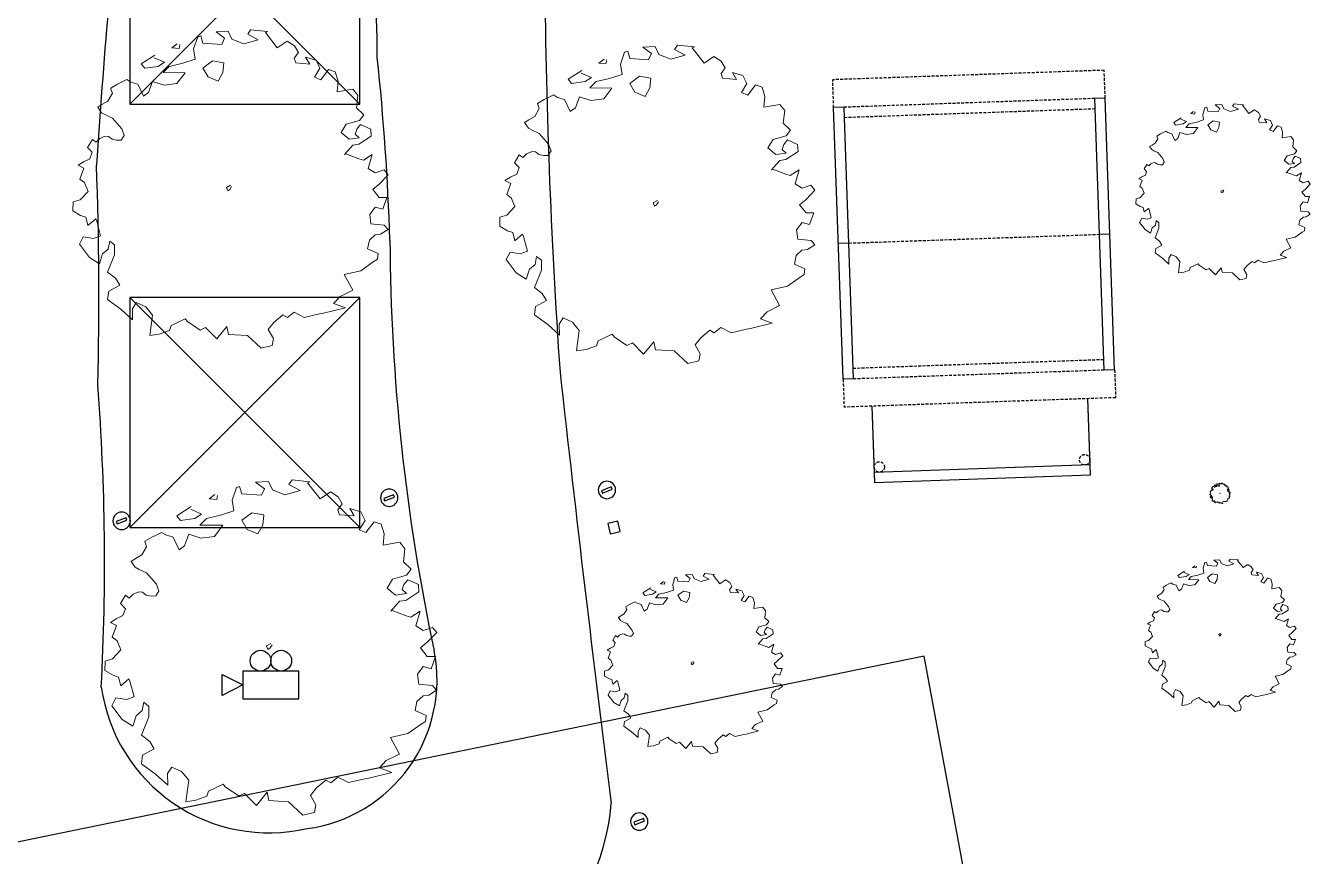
# Model space of a CAD drawing. Extents: x 2080 to 102399, y 2071 to 93424.
# Drawn here: x 86183 to 87289, y 78416 to 79131 of the extents above; entities that cross this region are included whole.
import ezdxf

# ---------------------------------------------------------------- set-up
doc = ezdxf.new("R2010")
doc.units = 0
doc.header["$LTSCALE"] = 20
doc.header["$MEASUREMENT"] = 0
doc.linetypes.add('HIDDEN2', pattern=[0.1875, 0.125, -0.0625])
for name, color, linetype, lineweight in [('camera', 11, 'Continuous', 13), ('Mango tree', 96, 'Continuous', 5), ('sappotta', 114, 'Continuous', 5), ('STONE', 2, 'Continuous', 30)]:
    doc.layers.add(name, color=color, linetype=linetype, lineweight=lineweight)
for name, color, linetype in [('COLUMN', 31, 'Continuous'), ('ELEC', 11, 'Continuous'), ('road', 2, 'Continuous'), ('Roof lilne', 31, 'Continuous'), ('wall', 13, 'Continuous')]:
    doc.layers.add(name, color=color, linetype=linetype)

# ---------------------------------------------------------------- blocks, each defined once
blk = doc.blocks.new('A$C5D113755')
at = {"color": 9}
for p, q in [((-186, 66), (-186, 9)), ((0, 9), (0, 66)), ((0, 9), (-186, 9))]:
    blk.add_line(p, q, dxfattribs=at)
at = {"layer": 'COLUMN', "linetype": 'HIDDEN2'}
for centre in [(-181.5, 13.5), (-4.5, 13.5)]:
    blk.add_circle(centre, 4.5, dxfattribs=at)
at = {"layer": 'Roof lilne', "linetype": 'HIDDEN2'}
for p, q in [((24, 348), (-210, 348)), ((-210, 324), (-210, 348)), ((24, 324), (24, 348)), ((-201, 207), (15, 207)), ((-210, 90), (-210, 66)), ((24, 90), (24, 66)), ((24, 66), (-210, 66))]:
    blk.add_line(p, q, dxfattribs=at)
at = {"layer": 'Roof lilne'}
for p, q in [((-186, 66), (-186, 0)), ((0, 0), (0, 66)), ((0, 0), (-186, 0))]:
    blk.add_line(p, q, dxfattribs=at)
at = {"layer": 'wall', "color": 2}
for p, q in [((-210, 90), (-210, 324)), ((-201, 324), (-210, 324)), ((-201, 315), (-201, 324)), ((15, 90), (15, 324)), ((24, 324), (15, 324)), ((24, 90), (24, 324)), ((-201, 90), (-201, 315)), ((-201, 207), (-210, 207)), ((15, 207), (24, 207)), ((-201, 90), (-210, 90)), ((24, 90), (15, 90))]:
    blk.add_line(p, q, dxfattribs=at)
at = {"layer": 'wall', "color": 2, "linetype": 'HIDDEN2'}
for p, q in [((15, 324), (-201, 324)), ((15, 315), (-201, 315)), ((15, 99), (-201, 99)), ((15, 90), (-201, 90))]:
    blk.add_line(p, q, dxfattribs=at)
blk = doc.blocks.new('NEEM')
at = {"layer": 'sappotta', "linetype": 'Continuous'}
for p, q in [((0.0031, 1.1323), (-0.083, 1.1274)), ((-0.083, 1.1274), (-0.0227, 1.0834)), ((0.0298, 1.0769), (0.0031, 1.1323)), ((0.1622, 1.1437), (0.1418, 1.1119)), ((0.2828, 1.1298), (0.1622, 1.1437)), ((0.2671, 1.1233), (0.2828, 1.1298)), ((-0.3588, 1.0435), (-0.3956, 1.0158)), ((-0.2131, 1.0923), (-0.2421, 1.0068)), ((-0.1911, 1.0989), (-0.2131, 1.0923)), ((-0.177, 1.0484), (-0.1911, 1.0989)), ((-0.0431, 1.0394), (-0.177, 1.0484)), ((-0.0227, 1.0834), (-0.0431, 1.0394)), ((0.1144, 1.0427), (0.0298, 1.0769)), ((0.2162, 1.072), (0.1144, 1.0427)), ((0.1418, 1.1119), (0.2162, 1.072)), ((0.3509, 1.0158), (0.2671, 1.1233)), ((0.4207, 1.063), (0.3509, 1.0158)), ((0.4731, 1.0296), (0.4207, 1.063)), ((-0.517, 0.9628), (-0.6142, 0.9009)), ((-0.3956, 1.0158), (-0.3455, 1.0109)), ((-0.3455, 1.0109), (-0.34, 1.0386)), ((-0.2421, 1.0068), (-0.2303, 0.9351)), ((0.4716, 0.9417), (0.5006, 0.9816)), ((0.5006, 0.9816), (0.4731, 1.0296)), ((-0.6142, 0.9009), (-0.5891, 0.87)), ((-0.5891, 0.87), (-0.4935, 0.8838)), ((-0.5209, 0.9449), (-0.5209, 0.9449)), ((-0.4489, 0.9131), (-0.5209, 0.9449)), ((-0.4935, 0.8838), (-0.4489, 0.9131)), ((-0.4152, 0.8838), (-0.459, 0.839)), ((-0.3196, 0.9058), (-0.4152, 0.8838)), ((-0.2303, 0.9351), (-0.3196, 0.9058)), ((-0.1081, 0.9221), (-0.177, 0.8716)), ((-0.177, 0.8716), (-0.1394, 0.8089)), ((-0.0274, 0.9083), (-0.1081, 0.9221)), ((-0.0345, 0.839), (-0.0274, 0.9083)), ((0.4825, 0.9083), (0.4716, 0.9417)), ((0.5813, 0.9001), (0.4825, 0.9083)), ((0.5515, 0.9498), (0.5813, 0.9001)), ((0.6267, 0.9278), (0.5515, 0.9498)), ((0.6157, 0.8064), (0.6541, 0.87)), ((0.6541, 0.87), (0.6267, 0.9278)), ((-0.7168, 0.7893), (-0.7489, 0.7739)), ((-0.6886, 0.7722), (-0.7168, 0.7893)), ((-0.459, 0.839), (-0.3032, 0.8374)), ((-0.3032, 0.8374), (-0.3611, 0.7616)), ((-0.1394, 0.8089), (-0.0674, 0.7796)), ((-0.0674, 0.7796), (-0.0345, 0.839)), ((0.6604, 0.7877), (0.6157, 0.8064)), ((0.7152, 0.8602), (0.6604, 0.7877)), ((0.7622, 0.8439), (0.7152, 0.8602)), ((0.7826, 0.7787), (0.7622, 0.8439)), ((-0.7826, 0.7567), (-0.8304, 0.7291)), ((-0.8304, 0.7291), (-0.8264, 0.7144)), ((-0.8264, 0.7144), (-0.8178, 0.6924)), ((-0.7489, 0.7739), (-0.7826, 0.7567)), ((-0.6384, 0.7576), (-0.6886, 0.7722)), ((-0.5985, 0.672), (-0.6384, 0.7576)), ((-0.5617, 0.6989), (-0.5985, 0.672)), ((-0.5335, 0.7763), (-0.5617, 0.6989)), ((-0.452, 0.7502), (-0.5335, 0.7763)), ((-0.3611, 0.7616), (-0.452, 0.7502)), ((0.7755, 0.7038), (0.7826, 0.7787)), ((0.8883, 0.7225), (0.7755, 0.7038)), ((0.9236, 0.6785), (0.8883, 0.7225)), ((-0.8922, 0.6126), (-0.9228, 0.5938)), ((-0.8499, 0.6378), (-0.8922, 0.6126)), ((-0.8178, 0.6924), (-0.8499, 0.6378)), ((0.9126, 0.5906), (0.9236, 0.6785)), ((-0.9228, 0.5938), (-0.8946, 0.5547)), ((-0.8946, 0.5547), (-0.868, 0.5401)), ((-0.868, 0.5401), (-0.8178, 0.5173)), ((0.9643, 0.5409), (0.9126, 0.5906)), ((0.9338, 0.5002), (0.9643, 0.5409)), ((-0.8178, 0.5173), (-0.752, 0.4399)), ((-0.752, 0.4399), (-0.7348, 0.3943)), ((0.8037, 0.4146), (0.8398, 0.4749)), ((0.8398, 0.4749), (0.9338, 0.5002)), ((0.9165, 0.4374), (0.904, 0.404)), ((0.9424, 0.4708), (0.9165, 0.4374)), ((1.0137, 0.4391), (0.9424, 0.4708)), ((1.0176, 0.3886), (1.0137, 0.4391)), ((-0.9604, 0.3657), (-0.9941, 0.3095)), ((-0.9345, 0.3454), (-0.9604, 0.3657)), ((-0.9079, 0.3723), (-0.9345, 0.3454)), ((-0.8695, 0.3894), (-0.9079, 0.3723)), ((-0.846, 0.3861), (-0.8695, 0.3894)), ((-0.821, 0.3674), (-0.846, 0.3861)), ((-0.7881, 0.3592), (-0.821, 0.3674)), ((-0.7567, 0.3609), (-0.7881, 0.3592)), ((-0.7348, 0.3943), (-0.7567, 0.3609)), ((0.8601, 0.3666), (0.8037, 0.4146)), ((0.933, 0.378), (0.8601, 0.3666)), ((0.904, 0.404), (0.933, 0.378)), ((0.9298, 0.3315), (1.0176, 0.3886)), ((-0.9941, 0.3095), (-0.9612, 0.2745)), ((-0.9612, 0.2745), (-0.9776, 0.2289)), ((0.8288, 0.259), (0.8875, 0.3258)), ((0.8382, 0.2623), (0.8288, 0.259)), ((0.9306, 0.2281), (0.8382, 0.2623)), ((0.8875, 0.3258), (0.9298, 0.3315)), ((-1.0231, 0.2077), (-1.0622, 0.1825)), ((-1.0622, 0.1825), (-1.0199, 0.1621)), ((-0.9776, 0.2289), (-1.0231, 0.2077)), ((0.962, 0.2175), (0.9306, 0.2281)), ((1.0254, 0.259), (0.962, 0.2175)), ((0.9964, 0.1597), (1.0254, 0.259)), ((-1.0199, 0.1621), (-1.0489, 0.0839)), ((1.0458, 0.1287), (0.9964, 0.1597)), ((1.1092, 0.1491), (1.0458, 0.1287)), ((1.074, 0.0489), (1.1374, 0.114)), ((1.1374, 0.114), (1.1092, 0.1491)), ((-1.0489, 0.0839), (-1.0168, 0.0595)), ((-1.0168, 0.0595), (-0.991, -0.0024)), ((0.0196, 0.0407), (-0.0094, 0.0244)), ((-0.0094, 0.0244), (0, 0)), ((0, 0), (0.0141, 0.0114)), ((0.0141, 0.0114), (0.0274, 0.031)), ((1.0286, 0.0106), (1.074, 0.0489)), ((1.074, -0.0472), (1.0286, 0.0106)), ((-1.0975, -0.0774), (-1.0983, -0.1401)), ((-1.0481, -0.0619), (-1.0975, -0.0774)), ((-0.991, -0.0024), (-1.0481, -0.0619)), ((1.1288, -0.0472), (1.074, -0.0472)), ((1.0998, -0.1287), (1.1288, -0.0472)), ((-1.0983, -0.1401), (-1.0442, -0.1727)), ((-1.0442, -0.1727), (-1.0066, -0.1849)), ((1.0074, -0.1662), (1.0458, -0.114)), ((1.016, -0.2338), (1.0074, -0.1662)), ((1.0458, -0.114), (1.0998, -0.1287)), ((-1.0066, -0.1849), (-0.9917, -0.2436)), ((-0.9917, -0.2436), (-0.9369, -0.1979)), ((-0.9369, -0.1979), (-0.9298, -0.2134)), ((-0.9298, -0.2134), (-0.9024, -0.3177)), ((1.11, -0.2427), (1.016, -0.2338)), ((1.1367, -0.2729), (1.11, -0.2427)), ((-1.0246, -0.325), (-1.0521, -0.378)), ((-0.9526, -0.3364), (-1.0246, -0.325)), ((-0.9024, -0.3177), (-0.9526, -0.3364)), ((1.0043, -0.3495), (1.045, -0.3112)), ((1.045, -0.3112), (1.0834, -0.3063)), ((1.0834, -0.3063), (1.1367, -0.2729)), ((-1.0521, -0.378), (-0.9816, -0.4708)), ((-0.8883, -0.4456), (-0.8484, -0.4114)), ((-0.8484, -0.4114), (-0.8374, -0.3552)), ((-0.8374, -0.3552), (-0.8029, -0.3828)), ((-0.8029, -0.3828), (-0.8029, -0.4521)), ((0.9917, -0.4105), (1.0043, -0.3495)), ((1.0662, -0.4431), (0.9917, -0.4105)), ((-0.9816, -0.4708), (-0.9103, -0.5156)), ((-0.9103, -0.5156), (-0.8883, -0.4456)), ((-0.8029, -0.4521), (-0.8531, -0.5759)), ((0.9432, -0.5653), (1.0317, -0.5026)), ((1.0317, -0.5026), (1.0615, -0.4839)), ((1.0615, -0.4839), (1.0662, -0.4431)), ((-0.8531, -0.5759), (-0.7967, -0.6191)), ((0.8264, -0.5914), (0.9432, -0.5653)), ((0.8868, -0.7038), (0.8264, -0.5914)), ((-0.7661, -0.668), (-0.8445, -0.7103)), ((-0.7967, -0.6191), (-0.7661, -0.668)), ((-0.8445, -0.7103), (-0.8523, -0.7698)), ((-0.8523, -0.7698), (-0.7575, -0.8382)), ((0.7512, -0.7967), (0.7975, -0.747)), ((0.7975, -0.747), (0.8868, -0.7038)), ((-0.7575, -0.8382), (-0.6753, -0.9123)), ((-0.676, -0.8358), (-0.6486, -0.791)), ((-0.6753, -0.9123), (-0.676, -0.8358)), ((-0.6486, -0.791), (-0.582, -0.8203)), ((-0.582, -0.8203), (-0.5343, -0.8806)), ((0.423, -0.8968), (0.47, -0.8602)), ((0.47, -0.8602), (0.5429, -0.896)), ((0.68, -0.8667), (0.8343, -0.8276)), ((0.8343, -0.8276), (0.7512, -0.7967)), ((-0.5343, -0.8806), (-0.5538, -1.0247)), ((-0.4011, -0.9547), (-0.3016, -0.9074)), ((-0.3016, -0.9074), (-0.2859, -0.9262)), ((-0.2859, -0.9262), (-0.1966, -0.9856)), ((0.2867, -0.9824), (0.3267, -0.9319)), ((0.3267, -0.9319), (0.3909, -0.8789)), ((0.3909, -0.8789), (0.423, -0.8968)), ((0.5429, -0.896), (0.6518, -0.8708)), ((0.6518, -0.8708), (0.68, -0.8667)), ((-0.5538, -1.0247), (-0.4857, -1.015)), ((-0.4857, -1.015), (-0.4128, -0.9881)), ((-0.4128, -0.9881), (-0.4011, -0.9547)), ((-0.1966, -0.9856), (-0.1575, -0.9685)), ((-0.1575, -0.9685), (-0.0783, -1.0492)), ((-0.0783, -1.0492), (-0.0063, -0.9604)), ((-0.0063, -0.9604), (0.0063, -1.0174)), ((0.0063, -1.0174), (0.1394, -1.0255)), ((0.1394, -1.0255), (0.2358, -1.1152)), ((0.3235, -1.0459), (0.2867, -0.9824)), ((0.2358, -1.1152), (0.3141, -1.0964)), ((0.3141, -1.0964), (0.3235, -1.0459))]:
    blk.add_line(p, q, dxfattribs=at)
blk = doc.blocks.new('A$C35C137D2')
at = {"layer": 'Roof lilne'}
for p, q in [((98.8, 62.7), (-99.2, 62.7)), ((-99.2, 62.7), (-99.2, -135.3)), ((-99.2, -135.3), (98.8, 62.7)), ((98.8, -135.3), (-99.2, 62.7)), ((98.8, -135.3), (98.8, 62.7)), ((-99.2, -135.3), (98.8, -135.3))]:
    blk.add_line(p, q, dxfattribs=at)
blk = doc.blocks.new('A$C16A84746')
at = {"layer": 'ELEC'}
blk.add_lwpolyline([(14.9, 44.1), (61.5, 44.1), (61.5, 32.9), (14.9, 32.9)], close=True, dxfattribs=at)
blk.add_circle((38.5, 38.5), 38.5, dxfattribs=at)
blk = doc.blocks.new('A$C22A82026')
at = {"layer": 'ELEC', "ltscale": 0.5}
blk.add_lwpolyline([(-10.21, 5.71), (-10.21, -6.29), (13.79, -6.29), (13.79, 5.71)], close=True, dxfattribs=at)
blk.add_lwpolyline([(-10.21, -0.29), (-19.21, -4.79), (-19.21, 4.21), (-10.21, -0.29)], dxfattribs=at)
blk = doc.blocks.new('A$C265A360F')
at = {"layer": 'ELEC', "ltscale": 0.5}
for centre in [(33.1, 20.9), (50.9, 20.9)]:
    blk.add_circle(centre, 8.94, dxfattribs=at)
at = {"layer": 'ELEC', "ltscale": 0.5, "xscale": 2, "yscale": 2, "zscale": 2}
blk.add_blockref('A$C22A82026', (38.4, 0.6), dxfattribs=at)

msp = doc.modelspace()

# ---------------------------------------------------------------- linework, layer by layer
at = {"ltscale": 0.5}
msp.add_lwpolyline([(87220.511, 77164.26), (86956.41, 78588.41), (85602.634, 78310.912), (85816.414, 76825.716), (87220.511, 77164.26)], dxfattribs=at)
at = {"layer": 'road', "linetype": 'Continuous', "ltscale": 0.5}
for centre, radius, start, end in [((85518.652, 79101.304), 966.838, 0.149411, 15.967954), ((93422.981, 78534.296, 1.321), 7195.214, 174.0656523, 176.2003836), ((92144.096, 79214.322), 5514.5, 180.327458, 183.968887), ((84272.615, 78872.056), 2224.975, 1.918119, 5.979178), ((83309.237, 78898.408), 2936.509, 358.50586, 2.199376), ((88235.654, 78955.061), 1739.331, 180.281066, 192.012841), ((111643.832, 81621.346), 25156.061, 186.3646807, 187.2156569), ((84231.706, 78668.62), 2018.865, 356.965131, 4.352598), ((86407.861, 78567.884), 129.03, 277.643118, 11.248159), ((86392.29, 78582.289), 146.005, 188.09327, 282.955062), ((86494.86, 78477.479), 192.789, 268.869201, 355.286133)]:
    msp.add_arc(centre, radius, start, end, dxfattribs=at)
at = {"layer": 'STONE', "linetype": 'Continuous', "ltscale": 0.5}
msp.add_lwpolyline([(86685.91, 78693.771), (86694.733, 78695.81), (86692.693, 78704.633), (86683.871, 78702.594)], close=True, dxfattribs=at)

# ---------------------------------------------------------------- block references
at = {"ltscale": 0.5}
for p in [(86371.585, 79198.944), (86371.585, 78834.444)]:
    msp.add_blockref('A$C35C137D2', p, dxfattribs=at)
at = {"rotation": 1.999948480607374}
msp.add_blockref('A$C5D113755', (87099.68, 78744.097), dxfattribs=at)
at = {"layer": 'camera', "ltscale": 0.5}
msp.add_blockref('A$C265A360F', (86351.79, 78563.579), dxfattribs=at)
at = {"layer": 'ELEC', "linetype": 'Continuous', "ltscale": 0.5, "xscale": -0.1944000000041392, "yscale": 0.1944000000075903, "zscale": 0.1944, "rotation": 200.7708789352497}
for p in [(86673.545, 78735.789), (86486.051, 78729.063), (86255.64, 78709.237), (86701.387, 78450.334)]:
    msp.add_blockref('A$C16A84746', p, dxfattribs=at)
at = {"layer": 'Mango tree', "linetype": 'Continuous'}
for p, xscale, yscale, zscale in [((86356.68, 78988.795), 121.4123773895117, 121.4123773895117, 121.4123773895117), ((86724.309, 78975.602), 121.4123773895117, 121.4123773895117, 121.4123773895117), ((87212.623, 78987.143, -0.006), 67.16660279018106, 67.16660279018106, 67.16660279018106), ((86391.296, 78594.074, -0.008), 127.7913231568673, 127.7913231568673, 127.7913231568673), ((87211.139, 78728.422), 7.839487033168552, 7.839487033168552, 7.839487033168552), ((87210.678, 78605.537, 0), 58.12285784049891, 58.12285784049891, 58.12285784049891), ((86756.491, 78580.931, -0.001), 68.70473838804173, 68.70473838804173, 68.70473838804173)]:
    msp.add_blockref('NEEM', p, dxfattribs=dict(at, xscale=xscale, yscale=yscale, zscale=zscale))

doc.saveas('drawing.dxf')
